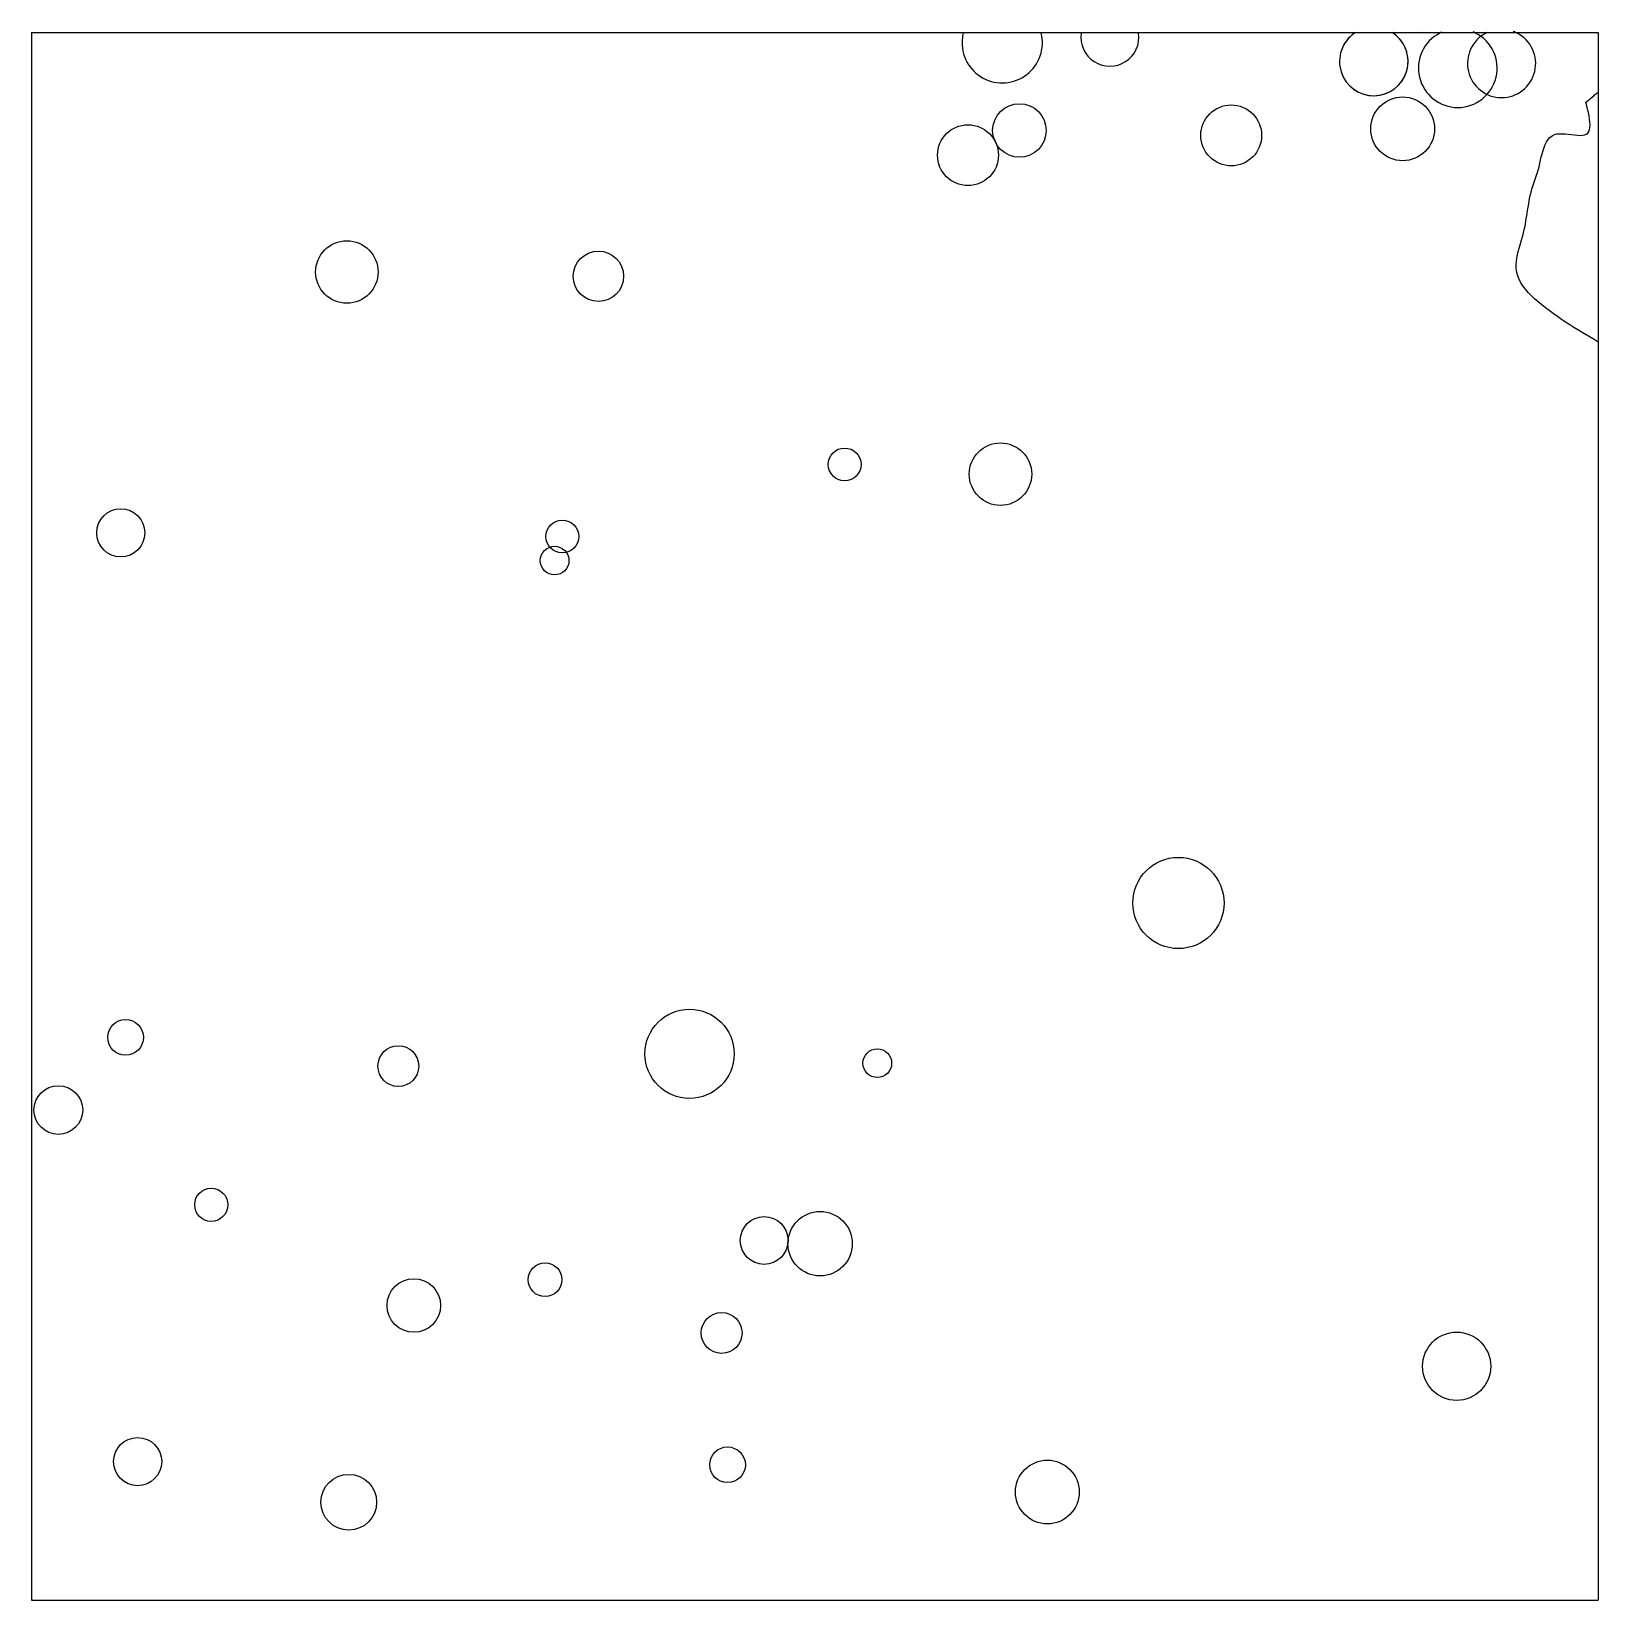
# Model space of a CAD drawing. Extents: x 6.066 to 7.049, y 5.54 to 6.524.
import ezdxf

# ---------------------------------------------------------------- set-up
doc = ezdxf.new("R2010")
doc.units = 0
doc.layers.add('LAYER1', color=7, linetype='CONTINUOUS')
doc.layers.add('LAYER12', color=5, linetype='CONTINUOUS')

msp = doc.modelspace()

# ---------------------------------------------------------------- linework, layer by layer
at = {"layer": 'LAYER1', "color": 7, "linetype": 'CONTINUOUS'}
for points in [[(7.049, 6.3293), (7.0465, 6.3308), (7.044, 6.3323), (7.0414, 6.3338), (7.0389, 6.3353), (7.0363, 6.3369), (7.0338, 6.3385), (7.0312, 6.3401), (7.0286, 6.3418), (7.026, 6.3435), (7.0234, 6.3453), (7.0208, 6.3472), (7.0182, 6.3491), (7.0159, 6.3508), (7.0136, 6.3526), (7.0113, 6.3545), (7.0091, 6.3564), (7.0071, 6.3583), (7.0051, 6.3604), (7.0033, 6.3625), (7.0017, 6.3646), (7.0003, 6.3668), (6.9992, 6.3691), (6.9983, 6.3714), (6.9978, 6.3738), (6.9976, 6.3758), (6.9975, 6.3778), (6.9977, 6.3798), (6.998, 6.3819), (6.9983, 6.3839), (6.9988, 6.3861), (6.9994, 6.3882), (7, 6.3903), (7.0006, 6.3925), (7.0013, 6.3946), (7.0019, 6.3968), (7.0024, 6.399), (7.0029, 6.4011), (7.0034, 6.4033), (7.0037, 6.4054), (7.0041, 6.4076), (7.0044, 6.4097), (7.0047, 6.4118), (7.0051, 6.4139), (7.0054, 6.416), (7.0057, 6.418), (7.0061, 6.4201), (7.0066, 6.4221), (7.0071, 6.4241), (7.0074, 6.4253), (7.0078, 6.4265), (7.0082, 6.4277), (7.0086, 6.4289), (7.009, 6.4301), (7.0094, 6.4314), (7.0098, 6.4326), (7.0103, 6.4339), (7.0107, 6.4351), (7.0111, 6.4364), (7.0115, 6.4378), (7.0119, 6.4392), (7.0124, 6.4412), (7.0129, 6.4433), (7.0133, 6.4454), (7.0139, 6.4474), (7.0144, 6.4495), (7.0151, 6.4514), (7.0158, 6.4532), (7.0166, 6.4549), (7.0176, 6.4564), (7.0187, 6.4576), (7.0201, 6.4586), (7.0216, 6.4594), (7.0231, 6.4598), (7.0248, 6.4599), (7.0266, 6.4599), (7.0285, 6.4598), (7.0304, 6.4596), (7.0323, 6.4594), (7.0342, 6.4592), (7.0359, 6.459), (7.0376, 6.4589), (7.0392, 6.459), (7.0405, 6.4592), (7.0416, 6.4597), (7.0425, 6.4604), (7.0432, 6.4613), (7.0436, 6.4625), (7.0438, 6.4639), (7.0439, 6.4655), (7.0438, 6.4672), (7.0436, 6.4691), (7.0433, 6.4711), (7.0429, 6.4732), (7.0424, 6.4753), (7.0419, 6.4775), (7.0413, 6.4797)], [(7.0413, 6.4797), (7.0422, 6.4804), (7.043, 6.4811), (7.0439, 6.4818), (7.0447, 6.4825), (7.0455, 6.4831), (7.0462, 6.4837), (7.0468, 6.4843), (7.0474, 6.4848), (7.048, 6.4852), (7.0484, 6.4856), (7.0488, 6.4859), (7.049, 6.4861), (7.0491, 6.4861), (7.0492, 6.4862), (7.0492, 6.4862), (7.0492, 6.4862), (7.0492, 6.4862), (7.0492, 6.4862), (7.0492, 6.4862), (7.0492, 6.4862), (7.0492, 6.4862), (7.0491, 6.4861), (7.0491, 6.4861), (7.049, 6.4861)]]:
    msp.add_lwpolyline(points, dxfattribs=at)
for centre, radius in [((6.6858, 6.462), 0.0168), ((6.8187, 6.4589), 0.0191), ((6.9263, 6.463), 0.02), ((6.6535, 6.4465), 0.0191), ((6.2637, 6.3732), 0.0196), ((6.4216, 6.3705), 0.0158), ((6.5761, 6.2525), 0.0103), ((6.6739, 6.2464), 0.0196), ((6.1218, 6.2096), 0.0151), ((6.3989, 6.2073), 0.0103), ((6.3941, 6.1922), 0.009), ((6.7856, 5.9774), 0.0286), ((6.4788, 5.8828), 0.028), ((6.1248, 5.8931), 0.0112), ((6.296, 5.8751), 0.0128), ((6.5966, 5.8769), 0.009), ((6.0826, 5.8475), 0.0153), ((6.1786, 5.7881), 0.0104), ((6.5256, 5.7657), 0.015), ((6.5607, 5.7637), 0.0202), ((6.3881, 5.7411), 0.0106), ((6.3057, 5.7249), 0.0168), ((6.4989, 5.7077), 0.0128), ((6.9602, 5.6868), 0.0214), ((6.1324, 5.627), 0.0151), ((6.5026, 5.625), 0.0112), ((6.7033, 5.6079), 0.02), ((6.2649, 5.6015), 0.0175)]:
    msp.add_circle(centre, radius, dxfattribs=at)
for centre, radius, start, end in [((6.675, 6.517), 0.0252, 175.113, 14.046), ((6.675, 6.517), 0.0252, 165.9543, 175.1134), ((6.675, 6.517), 0.0252, 14.0457, 15.0503), ((6.7426, 6.5205), 0.0182, 171.7398, 8.26), ((6.7426, 6.5205), 0.0182, 8.2604, 9.618), ((6.9082, 6.5053), 0.0215, 124.5307, 57.5181), ((6.9082, 6.5053), 0.0215, 124.5307, 55.2998), ((6.9082, 6.5053), 0.0215, 122.482, 124.5306), ((6.9609, 6.5011), 0.0247, 116.9142, 63.0848), ((6.9403, 6.5359), 0.0125, -99.3834, -80.6187), ((6.9609, 6.5011), 0.0247, 114.6452, 116.9147), ((6.9884, 6.504), 0.0214, 116.899, 63.1021), ((6.9609, 6.5011), 0.0247, 65.3558, 66.8804), ((6.9609, 6.5011), 0.0247, 63.0848, 65.3554), ((6.9884, 6.504), 0.0214, 114.2593, 116.899), ((6.9884, 6.504), 0.0214, 65.7407, 70.2748), ((6.9884, 6.504), 0.0214, 63.1021, 65.742)]:
    msp.add_arc(centre, radius, start, end, dxfattribs=at)
at = {"layer": 'LAYER12', "color": 5, "linetype": 'CONTINUOUS'}
for points in [[(6.0657, 6.5235), (7.049, 6.5235)], [(6.0657, 6.5235), (6.0657, 6.5231)], [(6.0657, 6.5231), (6.0657, 5.54)], [(7.0493, 6.5231), (7.0493, 6.5235)], [(7.0493, 5.54), (7.0493, 6.5231)], [(7.049, 5.5398), (6.0657, 5.5398)]]:
    msp.add_lwpolyline(points, dxfattribs=at)

doc.saveas('drawing.dxf')
